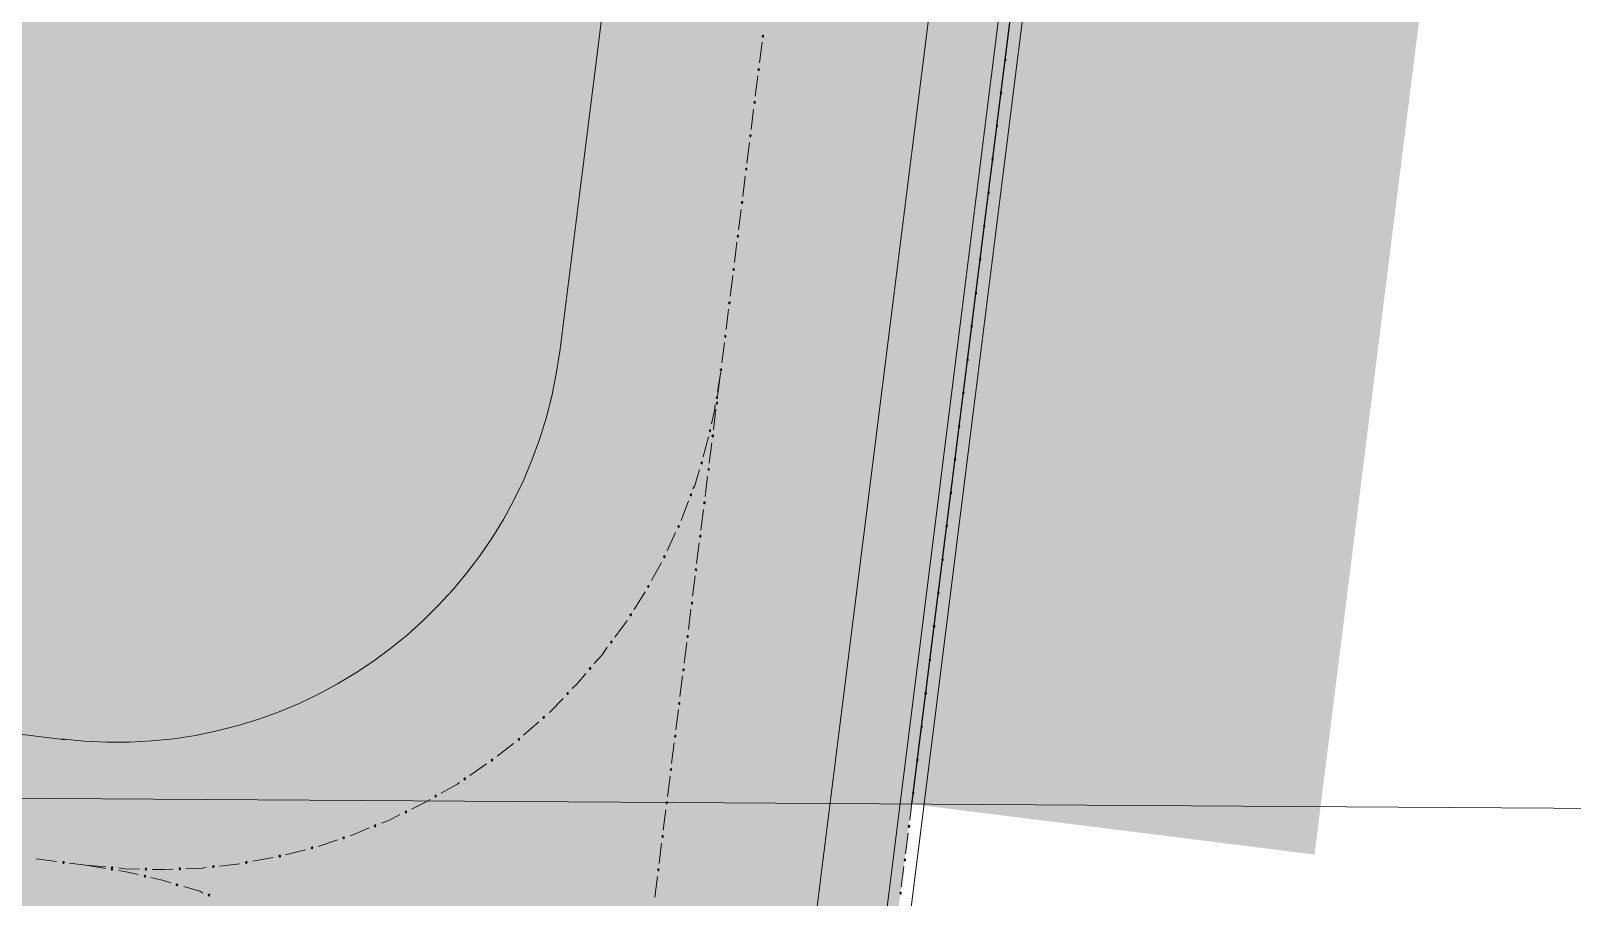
# Model space of a CAD drawing. Header units: metres. Extents: x -4 to 509425, y 7549 to 4732445.
# Drawn here: x 476071.63 to 476090.61, y 4719729.95 to 4719740.62 of the extents above; entities that cross this region are included whole.
import ezdxf

# ---------------------------------------------------------------- set-up
doc = ezdxf.new("R2010")
doc.units = ezdxf.units.M
doc.header["$LTSCALE"] = 0.01
doc.header["$MEASUREMENT"] = 0
doc.layers.get('0').update_dxf_attribs({"lineweight": 0})
for name, color, linetype in [('_SUBESTACIÓN', 1, 'Continuous'), ('NUDO GAROÑA', 211, 'Continuous'), ('SUBESTACION LA VID', 253, 'Continuous')]:
    doc.layers.add(name, color=color, linetype=linetype)

# ---------------------------------------------------------------- blocks, each defined once
blk = doc.blocks.new('A$Cfff6051d')
at = {"layer": 'SUBESTACION LA VID', "transparency": 33554687}
h = blk.add_hatch(color=256, dxfattribs=at)
h.dxf.hatch_style = 2
h.paths.add_polyline_path([(476080.652, 4719740.555), (476080.653, 4719740.564), (476080.645, 4719740.565), (476080.635, 4719740.557), (476080.642, 4719740.548), (476080.651, 4719740.547)])
h = blk.add_hatch(color=256, dxfattribs=at)
h.dxf.hatch_style = 2
h.paths.add_polyline_path([(476080.6, 4719740.144), (476080.601, 4719740.152), (476080.593, 4719740.153), (476080.583, 4719740.146), (476080.591, 4719740.136), (476080.599, 4719740.135)])
h = blk.add_hatch(color=256, dxfattribs=at)
h.dxf.hatch_style = 2
h.paths.add_polyline_path([(476083.636, 4719740.266), (476083.637, 4719740.275), (476083.629, 4719740.276), (476083.619, 4719740.268), (476083.627, 4719740.259), (476083.635, 4719740.258)])
h = blk.add_hatch(color=256, dxfattribs=at)
h.dxf.hatch_style = 2
h.paths.add_polyline_path([(476080.55, 4719739.74), (476080.551, 4719739.749), (476080.542, 4719739.75), (476080.533, 4719739.742), (476080.54, 4719739.733), (476080.549, 4719739.732)])
h = blk.add_hatch(color=256, dxfattribs=at)
h.dxf.hatch_style = 2
h.paths.add_polyline_path([(476083.585, 4719739.855), (476083.586, 4719739.863), (476083.577, 4719739.864), (476083.568, 4719739.857), (476083.575, 4719739.847), (476083.583, 4719739.846)])
h = blk.add_hatch(color=256, dxfattribs=at)
h.dxf.hatch_style = 2
h.paths.add_polyline_path([(476080.498, 4719739.329), (476080.499, 4719739.337), (476080.491, 4719739.338), (476080.481, 4719739.331), (476080.489, 4719739.321), (476080.497, 4719739.32)])
h = blk.add_hatch(color=256, dxfattribs=at)
h.dxf.hatch_style = 2
h.paths.add_polyline_path([(476083.534, 4719739.451), (476083.535, 4719739.46), (476083.527, 4719739.461), (476083.517, 4719739.454), (476083.525, 4719739.444), (476083.533, 4719739.443)])
h = blk.add_hatch(color=256, dxfattribs=at)
h.dxf.hatch_style = 2
h.paths.add_polyline_path([(476083.482, 4719739.04), (476083.483, 4719739.048), (476083.475, 4719739.049), (476083.466, 4719739.042), (476083.473, 4719739.033), (476083.481, 4719739.031)])
h = blk.add_hatch(color=256, dxfattribs=at)
h.dxf.hatch_style = 2
h.paths.add_polyline_path([(476080.447, 4719738.917), (476080.448, 4719738.925), (476080.439, 4719738.927), (476080.43, 4719738.919), (476080.437, 4719738.91), (476080.445, 4719738.909)])
h = blk.add_hatch(color=256, dxfattribs=at)
h.dxf.hatch_style = 2
h.paths.add_polyline_path([(476083.431, 4719738.628), (476083.432, 4719738.637), (476083.423, 4719738.638), (476083.414, 4719738.63), (476083.421, 4719738.621), (476083.43, 4719738.62)])
h = blk.add_hatch(color=256, dxfattribs=at)
h.dxf.hatch_style = 2
h.paths.add_polyline_path([(476080.395, 4719738.505), (476080.396, 4719738.514), (476080.388, 4719738.515), (476080.378, 4719738.508), (476080.385, 4719738.498), (476080.394, 4719738.497)])
h = blk.add_hatch(color=256, dxfattribs=at)
h.dxf.hatch_style = 2
h.paths.add_polyline_path([(476083.379, 4719738.217), (476083.38, 4719738.225), (476083.372, 4719738.226), (476083.362, 4719738.219), (476083.37, 4719738.209), (476083.378, 4719738.208)])
h = blk.add_hatch(color=256, dxfattribs=at)
h.dxf.hatch_style = 2
h.paths.add_polyline_path([(476080.343, 4719738.094), (476080.344, 4719738.102), (476080.336, 4719738.103), (476080.327, 4719738.096), (476080.334, 4719738.086), (476080.342, 4719738.085)])
h = blk.add_hatch(color=256, dxfattribs=at)
h.dxf.hatch_style = 2
h.paths.add_polyline_path([(476083.328, 4719737.805), (476083.329, 4719737.813), (476083.32, 4719737.814), (476083.311, 4719737.807), (476083.318, 4719737.798), (476083.326, 4719737.797)])
h = blk.add_hatch(color=256, dxfattribs=at)
h.dxf.hatch_style = 2
h.paths.add_polyline_path([(476080.292, 4719737.682), (476080.293, 4719737.691), (476080.284, 4719737.692), (476080.275, 4719737.684), (476080.282, 4719737.675), (476080.291, 4719737.674)])
h = blk.add_hatch(color=256, dxfattribs=at)
h.dxf.hatch_style = 2
h.paths.add_polyline_path([(476080.24, 4719737.271), (476080.241, 4719737.279), (476080.233, 4719737.28), (476080.223, 4719737.273), (476080.231, 4719737.263), (476080.239, 4719737.262)])
h = blk.add_hatch(color=256, dxfattribs=at)
h.dxf.hatch_style = 2
h.paths.add_polyline_path([(476083.276, 4719737.393), (476083.277, 4719737.402), (476083.269, 4719737.403), (476083.259, 4719737.396), (476083.266, 4719737.386), (476083.275, 4719737.385)])
h = blk.add_hatch(color=256, dxfattribs=at)
h.dxf.hatch_style = 2
h.paths.add_polyline_path([(476080.188, 4719736.859), (476080.19, 4719736.867), (476080.181, 4719736.868), (476080.172, 4719736.861), (476080.179, 4719736.852), (476080.187, 4719736.851)])
h = blk.add_hatch(color=256, dxfattribs=at)
h.dxf.hatch_style = 2
h.paths.add_polyline_path([(476083.224, 4719736.982), (476083.225, 4719736.99), (476083.217, 4719736.991), (476083.208, 4719736.984), (476083.215, 4719736.974), (476083.223, 4719736.973)])
h = blk.add_hatch(color=256, dxfattribs=at)
h.dxf.hatch_style = 2
h.paths.add_polyline_path([(476083.173, 4719736.57), (476083.174, 4719736.579), (476083.165, 4719736.58), (476083.156, 4719736.572), (476083.163, 4719736.563), (476083.172, 4719736.562)])
h = blk.add_hatch(color=256, dxfattribs=at)
h.dxf.hatch_style = 2
h.paths.add_polyline_path([(476080.137, 4719736.447), (476080.138, 4719736.456), (476080.13, 4719736.457), (476080.12, 4719736.449), (476080.127, 4719736.44), (476080.136, 4719736.439)])
h = blk.add_hatch(color=256, dxfattribs=at)
h.dxf.hatch_style = 2
h.paths.add_polyline_path([(476080.085, 4719736.104), (476080.086, 4719736.112), (476080.078, 4719736.113), (476080.069, 4719736.106), (476080.076, 4719736.097), (476080.084, 4719736.096)])
h = blk.add_hatch(color=256, dxfattribs=at)
h.dxf.hatch_style = 2
h.paths.add_polyline_path([(476083.121, 4719736.159), (476083.122, 4719736.167), (476083.114, 4719736.168), (476083.104, 4719736.161), (476083.112, 4719736.151), (476083.12, 4719736.15)])
h = blk.add_hatch(color=256, dxfattribs=at)
h.dxf.hatch_style = 2
h.paths.add_polyline_path([(476080.085, 4719736.036), (476080.086, 4719736.044), (476080.078, 4719736.045), (476080.068, 4719736.038), (476080.076, 4719736.028), (476080.084, 4719736.027)])
h = blk.add_hatch(color=256, dxfattribs=at)
h.dxf.hatch_style = 2
h.paths.add_polyline_path([(476083.07, 4719735.747), (476083.071, 4719735.755), (476083.062, 4719735.756), (476083.053, 4719735.749), (476083.06, 4719735.74), (476083.068, 4719735.739)])
h = blk.add_hatch(color=256, dxfattribs=at)
h.dxf.hatch_style = 2
h.paths.add_polyline_path([(476080, 4719735.697), (476080.001, 4719735.705), (476079.993, 4719735.706), (476079.983, 4719735.699), (476079.991, 4719735.689), (476079.999, 4719735.688)])
h = blk.add_hatch(color=256, dxfattribs=at)
h.dxf.hatch_style = 2
h.paths.add_polyline_path([(476080.035, 4719735.633), (476080.036, 4719735.641), (476080.027, 4719735.642), (476080.018, 4719735.635), (476080.025, 4719735.625), (476080.034, 4719735.624)])
h = blk.add_hatch(color=256, dxfattribs=at)
h.dxf.hatch_style = 2
h.paths.add_polyline_path([(476083.019, 4719735.344), (476083.02, 4719735.352), (476083.012, 4719735.353), (476083.002, 4719735.346), (476083.01, 4719735.336), (476083.018, 4719735.335)])
h = blk.add_hatch(color=256, dxfattribs=at)
h.dxf.hatch_style = 2
h.paths.add_polyline_path([(476079.899, 4719735.3), (476079.9, 4719735.308), (476079.892, 4719735.309), (476079.882, 4719735.302), (476079.89, 4719735.292), (476079.898, 4719735.291)])
h = blk.add_hatch(color=256, dxfattribs=at)
h.dxf.hatch_style = 2
h.paths.add_polyline_path([(476079.983, 4719735.221), (476079.984, 4719735.229), (476079.976, 4719735.23), (476079.966, 4719735.223), (476079.974, 4719735.214), (476079.982, 4719735.213)])
h = blk.add_hatch(color=256, dxfattribs=at)
h.dxf.hatch_style = 2
h.paths.add_polyline_path([(476079.765, 4719734.907), (476079.766, 4719734.915), (476079.757, 4719734.916), (476079.748, 4719734.909), (476079.755, 4719734.9), (476079.764, 4719734.899)])
h = blk.add_hatch(color=256, dxfattribs=at)
h.dxf.hatch_style = 2
h.paths.add_polyline_path([(476079.932, 4719734.809), (476079.933, 4719734.818), (476079.924, 4719734.819), (476079.915, 4719734.811), (476079.922, 4719734.802), (476079.93, 4719734.801)])
h = blk.add_hatch(color=256, dxfattribs=at)
h.dxf.hatch_style = 2
h.paths.add_polyline_path([(476082.967, 4719734.932), (476082.968, 4719734.941), (476082.96, 4719734.942), (476082.951, 4719734.934), (476082.958, 4719734.925), (476082.966, 4719734.924)])
h = blk.add_hatch(color=256, dxfattribs=at)
h.dxf.hatch_style = 2
h.paths.add_polyline_path([(476079.613, 4719734.516), (476079.614, 4719734.525), (476079.606, 4719734.526), (476079.596, 4719734.519), (476079.604, 4719734.509), (476079.612, 4719734.508)])
h = blk.add_hatch(color=256, dxfattribs=at)
h.dxf.hatch_style = 2
h.paths.add_polyline_path([(476079.88, 4719734.398), (476079.881, 4719734.406), (476079.873, 4719734.407), (476079.863, 4719734.4), (476079.87, 4719734.39), (476079.879, 4719734.389)])
h = blk.add_hatch(color=256, dxfattribs=at)
h.dxf.hatch_style = 2
h.paths.add_polyline_path([(476082.916, 4719734.52), (476082.917, 4719734.529), (476082.908, 4719734.53), (476082.899, 4719734.523), (476082.906, 4719734.513), (476082.915, 4719734.512)])
h = blk.add_hatch(color=256, dxfattribs=at)
h.dxf.hatch_style = 2
h.paths.add_polyline_path([(476079.439, 4719734.146), (476079.44, 4719734.154), (476079.431, 4719734.155), (476079.422, 4719734.148), (476079.429, 4719734.138), (476079.438, 4719734.137)])
h = blk.add_hatch(color=256, dxfattribs=at)
h.dxf.hatch_style = 2
h.paths.add_polyline_path([(476082.864, 4719734.109), (476082.865, 4719734.117), (476082.857, 4719734.118), (476082.847, 4719734.111), (476082.855, 4719734.102), (476082.863, 4719734.1)])
h = blk.add_hatch(color=256, dxfattribs=at)
h.dxf.hatch_style = 2
h.paths.add_polyline_path([(476079.828, 4719733.986), (476079.829, 4719733.994), (476079.821, 4719733.996), (476079.812, 4719733.988), (476079.819, 4719733.979), (476079.827, 4719733.978)])
h = blk.add_hatch(color=256, dxfattribs=at)
h.dxf.hatch_style = 2
h.paths.add_polyline_path([(476079.239, 4719733.778), (476079.24, 4719733.787), (476079.232, 4719733.788), (476079.222, 4719733.78), (476079.23, 4719733.771), (476079.238, 4719733.77)])
h = blk.add_hatch(color=256, dxfattribs=at)
h.dxf.hatch_style = 2
h.paths.add_polyline_path([(476082.813, 4719733.697), (476082.814, 4719733.706), (476082.805, 4719733.707), (476082.796, 4719733.699), (476082.803, 4719733.69), (476082.812, 4719733.689)])
h = blk.add_hatch(color=256, dxfattribs=at)
h.dxf.hatch_style = 2
h.paths.add_polyline_path([(476079.777, 4719733.574), (476079.778, 4719733.583), (476079.769, 4719733.584), (476079.76, 4719733.577), (476079.767, 4719733.567), (476079.776, 4719733.566)])
h = blk.add_hatch(color=256, dxfattribs=at)
h.dxf.hatch_style = 2
h.paths.add_polyline_path([(476079.025, 4719733.43), (476079.026, 4719733.438), (476079.017, 4719733.439), (476079.008, 4719733.432), (476079.015, 4719733.422), (476079.024, 4719733.421)])
h = blk.add_hatch(color=256, dxfattribs=at)
h.dxf.hatch_style = 2
h.paths.add_polyline_path([(476082.761, 4719733.286), (476082.762, 4719733.294), (476082.754, 4719733.295), (476082.744, 4719733.288), (476082.752, 4719733.278), (476082.76, 4719733.277)])
h = blk.add_hatch(color=256, dxfattribs=at)
h.dxf.hatch_style = 2
h.paths.add_polyline_path([(476078.786, 4719733.093), (476078.787, 4719733.101), (476078.779, 4719733.102), (476078.77, 4719733.095), (476078.777, 4719733.085), (476078.785, 4719733.084)])
h = blk.add_hatch(color=256, dxfattribs=at)
h.dxf.hatch_style = 2
h.paths.add_polyline_path([(476079.725, 4719733.163), (476079.726, 4719733.171), (476079.718, 4719733.172), (476079.708, 4719733.165), (476079.716, 4719733.155), (476079.724, 4719733.154)])
h = blk.add_hatch(color=256, dxfattribs=at)
h.dxf.hatch_style = 2
h.paths.add_polyline_path([(476082.709, 4719732.874), (476082.71, 4719732.882), (476082.702, 4719732.883), (476082.693, 4719732.876), (476082.7, 4719732.867), (476082.708, 4719732.866)])
h = blk.add_hatch(color=256, dxfattribs=at)
h.dxf.hatch_style = 2
h.paths.add_polyline_path([(476078.524, 4719732.767), (476078.525, 4719732.776), (476078.516, 4719732.777), (476078.507, 4719732.769), (476078.514, 4719732.76), (476078.523, 4719732.759)])
h = blk.add_hatch(color=256, dxfattribs=at)
h.dxf.hatch_style = 2
h.paths.add_polyline_path([(476079.674, 4719732.751), (476079.675, 4719732.76), (476079.666, 4719732.761), (476079.657, 4719732.753), (476079.664, 4719732.744), (476079.672, 4719732.743)])
h = blk.add_hatch(color=256, dxfattribs=at)
h.dxf.hatch_style = 2
h.paths.add_polyline_path([(476078.246, 4719732.461), (476078.247, 4719732.469), (476078.239, 4719732.47), (476078.23, 4719732.463), (476078.237, 4719732.454), (476078.245, 4719732.452)])
h = blk.add_hatch(color=256, dxfattribs=at)
h.dxf.hatch_style = 2
h.paths.add_polyline_path([(476079.622, 4719732.34), (476079.623, 4719732.348), (476079.615, 4719732.349), (476079.605, 4719732.342), (476079.612, 4719732.332), (476079.621, 4719732.331)])
h = blk.add_hatch(color=256, dxfattribs=at)
h.dxf.hatch_style = 2
h.paths.add_polyline_path([(476082.658, 4719732.462), (476082.659, 4719732.471), (476082.65, 4719732.472), (476082.641, 4719732.465), (476082.648, 4719732.455), (476082.657, 4719732.454)])
h = blk.add_hatch(color=256, dxfattribs=at)
h.dxf.hatch_style = 2
h.paths.add_polyline_path([(476077.953, 4719732.165), (476077.954, 4719732.173), (476077.946, 4719732.174), (476077.936, 4719732.167), (476077.944, 4719732.157), (476077.952, 4719732.156)])
h = blk.add_hatch(color=256, dxfattribs=at)
h.dxf.hatch_style = 2
h.paths.add_polyline_path([(476079.571, 4719731.936), (476079.572, 4719731.945), (476079.564, 4719731.946), (476079.555, 4719731.938), (476079.562, 4719731.929), (476079.57, 4719731.928)])
h = blk.add_hatch(color=256, dxfattribs=at)
h.dxf.hatch_style = 2
h.paths.add_polyline_path([(476082.606, 4719732.051), (476082.607, 4719732.059), (476082.599, 4719732.06), (476082.589, 4719732.053), (476082.597, 4719732.043), (476082.605, 4719732.042)])
h = blk.add_hatch(color=256, dxfattribs=at)
h.dxf.hatch_style = 2
h.paths.add_polyline_path([(476077.647, 4719731.896), (476077.648, 4719731.905), (476077.639, 4719731.906), (476077.63, 4719731.898), (476077.637, 4719731.889), (476077.645, 4719731.888)])
h = blk.add_hatch(color=256, dxfattribs=at)
h.dxf.hatch_style = 2
h.paths.add_polyline_path([(476077.316, 4719731.639), (476077.317, 4719731.647), (476077.308, 4719731.648), (476077.299, 4719731.641), (476077.306, 4719731.632), (476077.315, 4719731.631)])
h = blk.add_hatch(color=256, dxfattribs=at)
h.dxf.hatch_style = 2
h.paths.add_polyline_path([(476082.555, 4719731.639), (476082.556, 4719731.648), (476082.547, 4719731.649), (476082.538, 4719731.641), (476082.545, 4719731.632), (476082.553, 4719731.631)])
h = blk.add_hatch(color=256, dxfattribs=at)
h.dxf.hatch_style = 2
h.paths.add_polyline_path([(476076.98, 4719731.408), (476076.981, 4719731.416), (476076.972, 4719731.418), (476076.963, 4719731.41), (476076.97, 4719731.401), (476076.978, 4719731.4)])
h = blk.add_hatch(color=256, dxfattribs=at)
h.dxf.hatch_style = 2
h.paths.add_polyline_path([(476079.52, 4719731.525), (476079.521, 4719731.533), (476079.512, 4719731.534), (476079.503, 4719731.527), (476079.51, 4719731.517), (476079.519, 4719731.516)])
h = blk.add_hatch(color=256, dxfattribs=at)
h.dxf.hatch_style = 2
h.paths.add_polyline_path([(476076.62, 4719731.197), (476076.621, 4719731.206), (476076.613, 4719731.207), (476076.604, 4719731.199), (476076.611, 4719731.19), (476076.619, 4719731.189)])
h = blk.add_hatch(color=256, dxfattribs=at)
h.dxf.hatch_style = 2
h.paths.add_polyline_path([(476082.504, 4719731.236), (476082.505, 4719731.244), (476082.497, 4719731.245), (476082.487, 4719731.238), (476082.495, 4719731.229), (476082.503, 4719731.228)])
h = blk.add_hatch(color=256, dxfattribs=at)
h.dxf.hatch_style = 2
h.paths.add_polyline_path([(476076.255, 4719731.004), (476076.256, 4719731.012), (476076.247, 4719731.014), (476076.238, 4719731.006), (476076.245, 4719730.997), (476076.254, 4719730.996)])
h = blk.add_hatch(color=256, dxfattribs=at)
h.dxf.hatch_style = 2
h.paths.add_polyline_path([(476079.468, 4719731.113), (476079.469, 4719731.122), (476079.461, 4719731.123), (476079.451, 4719731.115), (476079.459, 4719731.106), (476079.467, 4719731.105)])
h = blk.add_hatch(color=256, dxfattribs=at)
h.dxf.hatch_style = 2
h.paths.add_polyline_path([(476075.875, 4719730.83), (476075.876, 4719730.838), (476075.867, 4719730.839), (476075.858, 4719730.832), (476075.865, 4719730.823), (476075.874, 4719730.821)])
h = blk.add_hatch(color=256, dxfattribs=at)
h.dxf.hatch_style = 2
h.paths.add_polyline_path([(476082.452, 4719730.824), (476082.453, 4719730.833), (476082.445, 4719730.834), (476082.436, 4719730.826), (476082.443, 4719730.817), (476082.451, 4719730.816)])
h = blk.add_hatch(color=256, dxfattribs=at)
h.dxf.hatch_style = 2
h.paths.add_polyline_path([(476075.489, 4719730.682), (476075.49, 4719730.69), (476075.482, 4719730.691), (476075.472, 4719730.684), (476075.48, 4719730.675), (476075.488, 4719730.674)])
h = blk.add_hatch(color=256, dxfattribs=at)
h.dxf.hatch_style = 2
h.paths.add_polyline_path([(476079.417, 4719730.702), (476079.418, 4719730.71), (476079.409, 4719730.711), (476079.4, 4719730.704), (476079.407, 4719730.694), (476079.415, 4719730.693)])
h = blk.add_hatch(color=256, dxfattribs=at)
h.dxf.hatch_style = 2
h.paths.add_polyline_path([(476074.702, 4719730.456), (476074.703, 4719730.465), (476074.694, 4719730.466), (476074.685, 4719730.459), (476074.692, 4719730.449), (476074.7, 4719730.448)])
h = blk.add_hatch(color=256, dxfattribs=at)
h.dxf.hatch_style = 2
h.paths.add_polyline_path([(476075.099, 4719730.56), (476075.1, 4719730.569), (476075.091, 4719730.57), (476075.082, 4719730.562), (476075.089, 4719730.553), (476075.097, 4719730.552)])
h = blk.add_hatch(color=256, dxfattribs=at)
h.dxf.hatch_style = 2
h.paths.add_polyline_path([(476082.401, 4719730.413), (476082.402, 4719730.421), (476082.393, 4719730.422), (476082.384, 4719730.415), (476082.391, 4719730.405), (476082.4, 4719730.404)])
h = blk.add_hatch(color=256, dxfattribs=at)
h.dxf.hatch_style = 2
h.paths.add_polyline_path([(476072.038, 4719730.381), (476072.04, 4719730.389), (476072.031, 4719730.39), (476072.022, 4719730.383), (476072.029, 4719730.373), (476072.037, 4719730.372)])
h = blk.add_hatch(color=256, dxfattribs=at)
h.dxf.hatch_style = 2
h.paths.add_polyline_path([(476072.634, 4719730.298), (476072.635, 4719730.306), (476072.627, 4719730.307), (476072.617, 4719730.3), (476072.624, 4719730.29), (476072.633, 4719730.289)])
h = blk.add_hatch(color=256, dxfattribs=at)
h.dxf.hatch_style = 2
h.paths.add_polyline_path([(476072.636, 4719730.314), (476072.637, 4719730.323), (476072.629, 4719730.324), (476072.619, 4719730.317), (476072.627, 4719730.307), (476072.635, 4719730.306)])
h = blk.add_hatch(color=256, dxfattribs=at)
h.dxf.hatch_style = 2
h.paths.add_polyline_path([(476073.041, 4719730.212), (476073.042, 4719730.221), (476073.034, 4719730.222), (476073.024, 4719730.215), (476073.032, 4719730.205), (476073.04, 4719730.204)])
h = blk.add_hatch(color=256, dxfattribs=at)
h.dxf.hatch_style = 2
h.paths.add_polyline_path([(476073.052, 4719730.296), (476073.053, 4719730.305), (476073.044, 4719730.306), (476073.035, 4719730.299), (476073.042, 4719730.289), (476073.051, 4719730.288)])
h = blk.add_hatch(color=256, dxfattribs=at)
h.dxf.hatch_style = 2
h.paths.add_polyline_path([(476073.471, 4719730.304), (476073.472, 4719730.312), (476073.463, 4719730.313), (476073.454, 4719730.306), (476073.461, 4719730.296), (476073.47, 4719730.295)])
h = blk.add_hatch(color=256, dxfattribs=at)
h.dxf.hatch_style = 2
h.paths.add_polyline_path([(476073.883, 4719730.329), (476073.885, 4719730.337), (476073.876, 4719730.338), (476073.867, 4719730.331), (476073.874, 4719730.321), (476073.882, 4719730.32)])
h = blk.add_hatch(color=256, dxfattribs=at)
h.dxf.hatch_style = 2
h.paths.add_polyline_path([(476074.291, 4719730.38), (476074.292, 4719730.388), (476074.284, 4719730.389), (476074.274, 4719730.382), (476074.281, 4719730.373), (476074.29, 4719730.372)])
h = blk.add_hatch(color=256, dxfattribs=at)
h.dxf.hatch_style = 2
h.paths.add_polyline_path([(476079.365, 4719730.29), (476079.366, 4719730.298), (476079.358, 4719730.299), (476079.348, 4719730.292), (476079.355, 4719730.283), (476079.364, 4719730.282)])
h = blk.add_hatch(color=256, dxfattribs=at)
h.dxf.hatch_style = 2
h.paths.add_polyline_path([(476073.437, 4719730.103), (476073.438, 4719730.111), (476073.43, 4719730.113), (476073.42, 4719730.105), (476073.428, 4719730.096), (476073.436, 4719730.095)])
h = blk.add_hatch(color=256, dxfattribs=at)
h.dxf.hatch_style = 2
h.paths.add_polyline_path([(476073.831, 4719729.977), (476073.832, 4719729.985), (476073.823, 4719729.986), (476073.814, 4719729.979), (476073.821, 4719729.97), (476073.83, 4719729.969)])
h = blk.add_hatch(color=256, dxfattribs=at)
h.dxf.hatch_style = 2
h.paths.add_polyline_path([(476082.349, 4719730.001), (476082.35, 4719730.01), (476082.342, 4719730.011), (476082.332, 4719730.003), (476082.34, 4719729.994), (476082.348, 4719729.993)])
at = {"layer": 'SUBESTACION LA VID', "lineweight": 15}
for p, q in [((476087.145, 4719776.353), (476079.178, 4719712.805)), ((476080.879, 4719758.496), (476078.143, 4719736.672)), ((476072.057, 4719731.889), (475974.521, 4719744.117)), ((476080.634, 4719740.481), (476080.602, 4719740.229)), ((476083.67, 4719740.603), (476083.638, 4719740.351)), ((476083.618, 4719740.192), (476083.587, 4719739.94)), ((476080.582, 4719740.069), (476080.551, 4719739.817)), ((476083.567, 4719739.78), (476083.535, 4719739.528)), ((476080.531, 4719739.657), (476080.499, 4719739.405)), ((476083.515, 4719739.369), (476083.483, 4719739.117)), ((476080.479, 4719739.246), (476080.448, 4719738.994)), ((476083.463, 4719738.957), (476083.432, 4719738.705)), ((476080.428, 4719738.834), (476080.396, 4719738.582)), ((476080.376, 4719738.422), (476080.344, 4719738.17)), ((476083.412, 4719738.545), (476083.38, 4719738.293)), ((476080.325, 4719738.019), (476080.294, 4719737.767)), ((476083.36, 4719738.134), (476083.329, 4719737.882)), ((476083.309, 4719737.722), (476083.277, 4719737.47)), ((476080.274, 4719737.608), (476080.242, 4719737.356)), ((476083.258, 4719737.319), (476083.226, 4719737.067)), ((476080.222, 4719737.196), (476080.191, 4719736.944)), ((476083.206, 4719736.907), (476083.175, 4719736.655)), ((476080.171, 4719736.784), (476080.139, 4719736.532)), ((476083.155, 4719736.496), (476083.123, 4719736.244)), ((476080.086, 4719736.181), (476080.125, 4719736.423)), ((476080.119, 4719736.373), (476080.087, 4719736.121)), ((476080.067, 4719735.961), (476080.036, 4719735.709)), ((476083.103, 4719736.084), (476083.072, 4719735.832)), ((476080.016, 4719735.55), (476079.984, 4719735.298)), ((476083.052, 4719735.672), (476083.02, 4719735.42)), ((476083, 4719735.261), (476082.968, 4719735.009)), ((476079.964, 4719735.138), (476079.933, 4719734.886)), ((476079.64, 4719734.59), (476079.73, 4719734.835)), ((476082.948, 4719734.849), (476082.917, 4719734.597)), ((476079.913, 4719734.726), (476079.881, 4719734.474)), ((476079.465, 4719734.219), (476079.57, 4719734.445)), ((476082.897, 4719734.438), (476082.865, 4719734.186)), ((476079.861, 4719734.315), (476079.829, 4719734.063)), ((476079.274, 4719733.851), (476079.396, 4719734.074)), ((476082.845, 4719734.026), (476082.814, 4719733.774)), ((476079.81, 4719733.912), (476079.779, 4719733.66)), ((476079.058, 4719733.494), (476079.197, 4719733.715)), ((476079.759, 4719733.5), (476079.727, 4719733.248)), ((476082.795, 4719733.623), (476082.763, 4719733.371)), ((476079.707, 4719733.088), (476079.676, 4719732.836)), ((476082.743, 4719733.211), (476082.711, 4719732.959)), ((476082.691, 4719732.799), (476082.66, 4719732.547)), ((476079.656, 4719732.677), (476079.624, 4719732.425)), ((476082.64, 4719732.388), (476082.608, 4719732.136)), ((476079.604, 4719732.265), (476079.572, 4719732.013)), ((476077.696, 4719731.95), (476077.887, 4719732.113)), ((476082.588, 4719731.976), (476082.557, 4719731.724)), ((476077.373, 4719731.691), (476077.572, 4719731.846)), ((476079.552, 4719731.853), (476079.521, 4719731.601)), ((476077.036, 4719731.452), (476077.242, 4719731.597)), ((476082.537, 4719731.565), (476082.505, 4719731.313)), ((476079.501, 4719731.442), (476079.469, 4719731.19)), ((476079.449, 4719731.03), (476079.418, 4719730.778)), ((476082.485, 4719731.153), (476082.453, 4719730.901)), ((476075.169, 4719730.577), (476075.409, 4719730.658)), ((476079.398, 4719730.619), (476079.366, 4719730.367)), ((476082.433, 4719730.741), (476082.402, 4719730.489)), ((476071.946, 4719730.392), (476071.694, 4719730.424)), ((476074.361, 4719730.397), (476074.614, 4719730.442)), ((476074.764, 4719730.474), (476075.01, 4719730.537)), ((476072.374, 4719730.339), (476072.106, 4719730.372)), ((476072.307, 4719730.347), (476072.552, 4719730.325)), ((476072.55, 4719730.308), (476072.307, 4719730.347)), ((476073.953, 4719730.337), (476074.204, 4719730.365)), ((476082.382, 4719730.33), (476082.35, 4719730.078)), ((476079.346, 4719730.207), (476079.314, 4719729.955))]:
    blk.add_line(p, q, dxfattribs=at)
for points in [[(475956.756, 4719712.129), (475967.964, 4719801.525), (476089.55, 4719786.282), (476086.094, 4719758.712), (476078.306, 4719696.592), (475956.719, 4719711.835)], [(475957.05, 4719712.092), (475968.22, 4719801.186), (476089.218, 4719786.017), (476085.8, 4719758.749), (476078.049, 4719696.923), (475957.05, 4719712.092)], [(476080.011, 4719735.781), (476080.048, 4719735.947), (476080.058, 4719736.022)], [(476079.909, 4719735.375), (476079.939, 4719735.482), (476079.974, 4719735.623)], [(476079.782, 4719734.982), (476079.805, 4719735.021), (476079.863, 4719735.219)], [(476078.82, 4719733.157), (476078.943, 4719733.321), (476078.973, 4719733.359)], [(476078.566, 4719732.83), (476078.664, 4719732.937), (476078.727, 4719733.032)], [(476078.297, 4719732.523), (476078.355, 4719732.575), (476078.465, 4719732.707)], [(476078.012, 4719732.226), (476078.022, 4719732.233), (476078.187, 4719732.4)], [(476076.684, 4719731.232), (476076.887, 4719731.351), (476076.906, 4719731.366)], [(476076.319, 4719731.039), (476076.473, 4719731.113), (476076.547, 4719731.155)], [(476075.561, 4719730.707), (476075.606, 4719730.727), (476075.795, 4719730.806)], [(476075.947, 4719730.863), (476076.046, 4719730.902), (476076.174, 4719730.972)], [(476072.95, 4719730.232), (476072.784, 4719730.27), (476072.708, 4719730.28)], [(476072.713, 4719730.313), (476072.788, 4719730.304), (476072.967, 4719730.299)], [(476073.128, 4719730.295), (476073.265, 4719730.295), (476073.376, 4719730.298)], [(476073.539, 4719730.304), (476073.745, 4719730.312), (476073.789, 4719730.323)], [(476073.355, 4719730.13), (476073.248, 4719730.161), (476073.107, 4719730.196)], [(476073.749, 4719730.004), (476073.709, 4719730.026), (476073.512, 4719730.085)]]:
    blk.add_lwpolyline(points, dxfattribs=at)
at = {"layer": 'SUBESTACION LA VID'}
for points in [[(476080.652, 4719740.555), (476080.653, 4719740.564), (476080.645, 4719740.565), (476080.635, 4719740.557), (476080.642, 4719740.548), (476080.651, 4719740.547)], [(476080.6, 4719740.144), (476080.601, 4719740.152), (476080.593, 4719740.153), (476080.583, 4719740.146), (476080.591, 4719740.136), (476080.599, 4719740.135)], [(476083.636, 4719740.266), (476083.637, 4719740.275), (476083.629, 4719740.276), (476083.619, 4719740.268), (476083.627, 4719740.259), (476083.635, 4719740.258)], [(476080.55, 4719739.74), (476080.551, 4719739.749), (476080.542, 4719739.75), (476080.533, 4719739.742), (476080.54, 4719739.733), (476080.549, 4719739.732)], [(476083.585, 4719739.855), (476083.586, 4719739.863), (476083.577, 4719739.864), (476083.568, 4719739.857), (476083.575, 4719739.847), (476083.583, 4719739.846)], [(476080.498, 4719739.329), (476080.499, 4719739.337), (476080.491, 4719739.338), (476080.481, 4719739.331), (476080.489, 4719739.321), (476080.497, 4719739.32)], [(476083.534, 4719739.451), (476083.535, 4719739.46), (476083.527, 4719739.461), (476083.517, 4719739.454), (476083.525, 4719739.444), (476083.533, 4719739.443)], [(476083.482, 4719739.04), (476083.483, 4719739.048), (476083.475, 4719739.049), (476083.466, 4719739.042), (476083.473, 4719739.033), (476083.481, 4719739.031)], [(476080.447, 4719738.917), (476080.448, 4719738.925), (476080.439, 4719738.927), (476080.43, 4719738.919), (476080.437, 4719738.91), (476080.445, 4719738.909)], [(476083.431, 4719738.628), (476083.432, 4719738.637), (476083.423, 4719738.638), (476083.414, 4719738.63), (476083.421, 4719738.621), (476083.43, 4719738.62)], [(476080.395, 4719738.505), (476080.396, 4719738.514), (476080.388, 4719738.515), (476080.378, 4719738.508), (476080.385, 4719738.498), (476080.394, 4719738.497)], [(476083.379, 4719738.217), (476083.38, 4719738.225), (476083.372, 4719738.226), (476083.362, 4719738.219), (476083.37, 4719738.209), (476083.378, 4719738.208)], [(476080.343, 4719738.094), (476080.344, 4719738.102), (476080.336, 4719738.103), (476080.327, 4719738.096), (476080.334, 4719738.086), (476080.342, 4719738.085)], [(476083.328, 4719737.805), (476083.329, 4719737.813), (476083.32, 4719737.814), (476083.311, 4719737.807), (476083.318, 4719737.798), (476083.326, 4719737.797)], [(476080.292, 4719737.682), (476080.293, 4719737.691), (476080.284, 4719737.692), (476080.275, 4719737.684), (476080.282, 4719737.675), (476080.291, 4719737.674)], [(476080.24, 4719737.271), (476080.241, 4719737.279), (476080.233, 4719737.28), (476080.223, 4719737.273), (476080.231, 4719737.263), (476080.239, 4719737.262)], [(476083.276, 4719737.393), (476083.277, 4719737.402), (476083.269, 4719737.403), (476083.259, 4719737.396), (476083.266, 4719737.386), (476083.275, 4719737.385)], [(476080.188, 4719736.859), (476080.19, 4719736.867), (476080.181, 4719736.868), (476080.172, 4719736.861), (476080.179, 4719736.852), (476080.187, 4719736.851)], [(476083.224, 4719736.982), (476083.225, 4719736.99), (476083.217, 4719736.991), (476083.208, 4719736.984), (476083.215, 4719736.974), (476083.223, 4719736.973)], [(476083.173, 4719736.57), (476083.174, 4719736.579), (476083.165, 4719736.58), (476083.156, 4719736.572), (476083.163, 4719736.563), (476083.172, 4719736.562)], [(476080.137, 4719736.447), (476080.138, 4719736.456), (476080.13, 4719736.457), (476080.12, 4719736.449), (476080.127, 4719736.44), (476080.136, 4719736.439)], [(476080.085, 4719736.104), (476080.086, 4719736.112), (476080.078, 4719736.113), (476080.069, 4719736.106), (476080.076, 4719736.097), (476080.084, 4719736.096)], [(476083.121, 4719736.159), (476083.122, 4719736.167), (476083.114, 4719736.168), (476083.104, 4719736.161), (476083.112, 4719736.151), (476083.12, 4719736.15)], [(476080.085, 4719736.036), (476080.086, 4719736.044), (476080.078, 4719736.045), (476080.068, 4719736.038), (476080.076, 4719736.028), (476080.084, 4719736.027)], [(476083.07, 4719735.747), (476083.071, 4719735.755), (476083.062, 4719735.756), (476083.053, 4719735.749), (476083.06, 4719735.74), (476083.068, 4719735.739)], [(476080, 4719735.697), (476080.001, 4719735.705), (476079.993, 4719735.706), (476079.983, 4719735.699), (476079.991, 4719735.689), (476079.999, 4719735.688)], [(476080.035, 4719735.633), (476080.036, 4719735.641), (476080.027, 4719735.642), (476080.018, 4719735.635), (476080.025, 4719735.625), (476080.034, 4719735.624)], [(476083.019, 4719735.344), (476083.02, 4719735.352), (476083.012, 4719735.353), (476083.002, 4719735.346), (476083.01, 4719735.336), (476083.018, 4719735.335)], [(476079.899, 4719735.3), (476079.9, 4719735.308), (476079.892, 4719735.309), (476079.882, 4719735.302), (476079.89, 4719735.292), (476079.898, 4719735.291)], [(476079.983, 4719735.221), (476079.984, 4719735.229), (476079.976, 4719735.23), (476079.966, 4719735.223), (476079.974, 4719735.214), (476079.982, 4719735.213)], [(476079.765, 4719734.907), (476079.766, 4719734.915), (476079.757, 4719734.916), (476079.748, 4719734.909), (476079.755, 4719734.9), (476079.764, 4719734.899)], [(476079.932, 4719734.809), (476079.933, 4719734.818), (476079.924, 4719734.819), (476079.915, 4719734.811), (476079.922, 4719734.802), (476079.93, 4719734.801)], [(476082.967, 4719734.932), (476082.968, 4719734.941), (476082.96, 4719734.942), (476082.951, 4719734.934), (476082.958, 4719734.925), (476082.966, 4719734.924)], [(476079.613, 4719734.516), (476079.614, 4719734.525), (476079.606, 4719734.526), (476079.596, 4719734.519), (476079.604, 4719734.509), (476079.612, 4719734.508)], [(476079.88, 4719734.398), (476079.881, 4719734.406), (476079.873, 4719734.407), (476079.863, 4719734.4), (476079.87, 4719734.39), (476079.879, 4719734.389)], [(476082.916, 4719734.52), (476082.917, 4719734.529), (476082.908, 4719734.53), (476082.899, 4719734.523), (476082.906, 4719734.513), (476082.915, 4719734.512)], [(476079.439, 4719734.146), (476079.44, 4719734.154), (476079.431, 4719734.155), (476079.422, 4719734.148), (476079.429, 4719734.138), (476079.438, 4719734.137)], [(476082.864, 4719734.109), (476082.865, 4719734.117), (476082.857, 4719734.118), (476082.847, 4719734.111), (476082.855, 4719734.102), (476082.863, 4719734.1)], [(476079.828, 4719733.986), (476079.829, 4719733.994), (476079.821, 4719733.996), (476079.812, 4719733.988), (476079.819, 4719733.979), (476079.827, 4719733.978)], [(476079.239, 4719733.778), (476079.24, 4719733.787), (476079.232, 4719733.788), (476079.222, 4719733.78), (476079.23, 4719733.771), (476079.238, 4719733.77)], [(476082.813, 4719733.697), (476082.814, 4719733.706), (476082.805, 4719733.707), (476082.796, 4719733.699), (476082.803, 4719733.69), (476082.812, 4719733.689)], [(476079.777, 4719733.574), (476079.778, 4719733.583), (476079.769, 4719733.584), (476079.76, 4719733.577), (476079.767, 4719733.567), (476079.776, 4719733.566)], [(476079.025, 4719733.43), (476079.026, 4719733.438), (476079.017, 4719733.439), (476079.008, 4719733.432), (476079.015, 4719733.422), (476079.024, 4719733.421)], [(476082.761, 4719733.286), (476082.762, 4719733.294), (476082.754, 4719733.295), (476082.744, 4719733.288), (476082.752, 4719733.278), (476082.76, 4719733.277)], [(476078.786, 4719733.093), (476078.787, 4719733.101), (476078.779, 4719733.102), (476078.77, 4719733.095), (476078.777, 4719733.085), (476078.785, 4719733.084)], [(476079.725, 4719733.163), (476079.726, 4719733.171), (476079.718, 4719733.172), (476079.708, 4719733.165), (476079.716, 4719733.155), (476079.724, 4719733.154)], [(476082.709, 4719732.874), (476082.71, 4719732.882), (476082.702, 4719732.883), (476082.693, 4719732.876), (476082.7, 4719732.867), (476082.708, 4719732.866)], [(476078.524, 4719732.767), (476078.525, 4719732.776), (476078.516, 4719732.777), (476078.507, 4719732.769), (476078.514, 4719732.76), (476078.523, 4719732.759)], [(476079.674, 4719732.751), (476079.675, 4719732.76), (476079.666, 4719732.761), (476079.657, 4719732.753), (476079.664, 4719732.744), (476079.672, 4719732.743)], [(476078.246, 4719732.461), (476078.247, 4719732.469), (476078.239, 4719732.47), (476078.23, 4719732.463), (476078.237, 4719732.454), (476078.245, 4719732.452)], [(476079.622, 4719732.34), (476079.623, 4719732.348), (476079.615, 4719732.349), (476079.605, 4719732.342), (476079.612, 4719732.332), (476079.621, 4719732.331)], [(476082.658, 4719732.462), (476082.659, 4719732.471), (476082.65, 4719732.472), (476082.641, 4719732.465), (476082.648, 4719732.455), (476082.657, 4719732.454)], [(476077.953, 4719732.165), (476077.954, 4719732.173), (476077.946, 4719732.174), (476077.936, 4719732.167), (476077.944, 4719732.157), (476077.952, 4719732.156)], [(476079.571, 4719731.936), (476079.572, 4719731.945), (476079.564, 4719731.946), (476079.555, 4719731.938), (476079.562, 4719731.929), (476079.57, 4719731.928)], [(476082.606, 4719732.051), (476082.607, 4719732.059), (476082.599, 4719732.06), (476082.589, 4719732.053), (476082.597, 4719732.043), (476082.605, 4719732.042)], [(476077.647, 4719731.896), (476077.648, 4719731.905), (476077.639, 4719731.906), (476077.63, 4719731.898), (476077.637, 4719731.889), (476077.645, 4719731.888)], [(476077.316, 4719731.639), (476077.317, 4719731.647), (476077.308, 4719731.648), (476077.299, 4719731.641), (476077.306, 4719731.632), (476077.315, 4719731.631)], [(476082.555, 4719731.639), (476082.556, 4719731.648), (476082.547, 4719731.649), (476082.538, 4719731.641), (476082.545, 4719731.632), (476082.553, 4719731.631)], [(476076.98, 4719731.408), (476076.981, 4719731.416), (476076.972, 4719731.418), (476076.963, 4719731.41), (476076.97, 4719731.401), (476076.978, 4719731.4)], [(476079.52, 4719731.525), (476079.521, 4719731.533), (476079.512, 4719731.534), (476079.503, 4719731.527), (476079.51, 4719731.517), (476079.519, 4719731.516)], [(476076.62, 4719731.197), (476076.621, 4719731.206), (476076.613, 4719731.207), (476076.604, 4719731.199), (476076.611, 4719731.19), (476076.619, 4719731.189)], [(476082.504, 4719731.236), (476082.505, 4719731.244), (476082.497, 4719731.245), (476082.487, 4719731.238), (476082.495, 4719731.229), (476082.503, 4719731.228)], [(476076.255, 4719731.004), (476076.256, 4719731.012), (476076.247, 4719731.014), (476076.238, 4719731.006), (476076.245, 4719730.997), (476076.254, 4719730.996)], [(476079.468, 4719731.113), (476079.469, 4719731.122), (476079.461, 4719731.123), (476079.451, 4719731.115), (476079.459, 4719731.106), (476079.467, 4719731.105)], [(476075.875, 4719730.83), (476075.876, 4719730.838), (476075.867, 4719730.839), (476075.858, 4719730.832), (476075.865, 4719730.823), (476075.874, 4719730.821)], [(476082.452, 4719730.824), (476082.453, 4719730.833), (476082.445, 4719730.834), (476082.436, 4719730.826), (476082.443, 4719730.817), (476082.451, 4719730.816)], [(476075.489, 4719730.682), (476075.49, 4719730.69), (476075.482, 4719730.691), (476075.472, 4719730.684), (476075.48, 4719730.675), (476075.488, 4719730.674)], [(476079.417, 4719730.702), (476079.418, 4719730.71), (476079.409, 4719730.711), (476079.4, 4719730.704), (476079.407, 4719730.694), (476079.415, 4719730.693)], [(476074.702, 4719730.456), (476074.703, 4719730.465), (476074.694, 4719730.466), (476074.685, 4719730.459), (476074.692, 4719730.449), (476074.7, 4719730.448)], [(476075.099, 4719730.56), (476075.1, 4719730.569), (476075.091, 4719730.57), (476075.082, 4719730.562), (476075.089, 4719730.553), (476075.097, 4719730.552)], [(476082.401, 4719730.413), (476082.402, 4719730.421), (476082.393, 4719730.422), (476082.384, 4719730.415), (476082.391, 4719730.405), (476082.4, 4719730.404)], [(476072.038, 4719730.381), (476072.04, 4719730.389), (476072.031, 4719730.39), (476072.022, 4719730.383), (476072.029, 4719730.373), (476072.037, 4719730.372)], [(476072.634, 4719730.298), (476072.635, 4719730.306), (476072.627, 4719730.307), (476072.617, 4719730.3), (476072.624, 4719730.29), (476072.633, 4719730.289)], [(476072.636, 4719730.314), (476072.637, 4719730.323), (476072.629, 4719730.324), (476072.619, 4719730.317), (476072.627, 4719730.307), (476072.635, 4719730.306)], [(476073.041, 4719730.212), (476073.042, 4719730.221), (476073.034, 4719730.222), (476073.024, 4719730.215), (476073.032, 4719730.205), (476073.04, 4719730.204)], [(476073.052, 4719730.296), (476073.053, 4719730.305), (476073.044, 4719730.306), (476073.035, 4719730.299), (476073.042, 4719730.289), (476073.051, 4719730.288)], [(476073.471, 4719730.304), (476073.472, 4719730.312), (476073.463, 4719730.313), (476073.454, 4719730.306), (476073.461, 4719730.296), (476073.47, 4719730.295)], [(476073.883, 4719730.329), (476073.885, 4719730.337), (476073.876, 4719730.338), (476073.867, 4719730.331), (476073.874, 4719730.321), (476073.882, 4719730.32)], [(476074.291, 4719730.38), (476074.292, 4719730.388), (476074.284, 4719730.389), (476074.274, 4719730.382), (476074.281, 4719730.373), (476074.29, 4719730.372)], [(476079.365, 4719730.29), (476079.366, 4719730.298), (476079.358, 4719730.299), (476079.348, 4719730.292), (476079.355, 4719730.283), (476079.364, 4719730.282)], [(476073.437, 4719730.103), (476073.438, 4719730.111), (476073.43, 4719730.113), (476073.42, 4719730.105), (476073.428, 4719730.096), (476073.436, 4719730.095)], [(476073.831, 4719729.977), (476073.832, 4719729.985), (476073.823, 4719729.986), (476073.814, 4719729.979), (476073.821, 4719729.97), (476073.83, 4719729.969)], [(476082.349, 4719730.001), (476082.35, 4719730.01), (476082.342, 4719730.011), (476082.332, 4719730.003), (476082.34, 4719729.994), (476082.348, 4719729.993)]]:
    blk.add_lwpolyline(points, close=True, dxfattribs=at)
at = {"layer": 'SUBESTACION LA VID', "lineweight": 0}
for points in [[(476080.652, 4719740.555), (476080.653, 4719740.564), (476080.645, 4719740.565), (476080.635, 4719740.557), (476080.642, 4719740.548), (476080.651, 4719740.547)], [(476080.6, 4719740.144), (476080.601, 4719740.152), (476080.593, 4719740.153), (476080.583, 4719740.146), (476080.591, 4719740.136), (476080.599, 4719740.135)], [(476083.636, 4719740.266), (476083.637, 4719740.275), (476083.629, 4719740.276), (476083.619, 4719740.268), (476083.627, 4719740.259), (476083.635, 4719740.258)], [(476080.55, 4719739.74), (476080.551, 4719739.749), (476080.542, 4719739.75), (476080.533, 4719739.742), (476080.54, 4719739.733), (476080.549, 4719739.732)], [(476083.585, 4719739.855), (476083.586, 4719739.863), (476083.577, 4719739.864), (476083.568, 4719739.857), (476083.575, 4719739.847), (476083.583, 4719739.846)], [(476080.498, 4719739.329), (476080.499, 4719739.337), (476080.491, 4719739.338), (476080.481, 4719739.331), (476080.489, 4719739.321), (476080.497, 4719739.32)], [(476083.534, 4719739.451), (476083.535, 4719739.46), (476083.527, 4719739.461), (476083.517, 4719739.454), (476083.525, 4719739.444), (476083.533, 4719739.443)], [(476083.482, 4719739.04), (476083.483, 4719739.048), (476083.475, 4719739.049), (476083.466, 4719739.042), (476083.473, 4719739.033), (476083.481, 4719739.031)], [(476080.447, 4719738.917), (476080.448, 4719738.925), (476080.439, 4719738.927), (476080.43, 4719738.919), (476080.437, 4719738.91), (476080.445, 4719738.909)], [(476083.431, 4719738.628), (476083.432, 4719738.637), (476083.423, 4719738.638), (476083.414, 4719738.63), (476083.421, 4719738.621), (476083.43, 4719738.62)], [(476080.395, 4719738.505), (476080.396, 4719738.514), (476080.388, 4719738.515), (476080.378, 4719738.508), (476080.385, 4719738.498), (476080.394, 4719738.497)], [(476083.379, 4719738.217), (476083.38, 4719738.225), (476083.372, 4719738.226), (476083.362, 4719738.219), (476083.37, 4719738.209), (476083.378, 4719738.208)], [(476080.343, 4719738.094), (476080.344, 4719738.102), (476080.336, 4719738.103), (476080.327, 4719738.096), (476080.334, 4719738.086), (476080.342, 4719738.085)], [(476083.328, 4719737.805), (476083.329, 4719737.813), (476083.32, 4719737.814), (476083.311, 4719737.807), (476083.318, 4719737.798), (476083.326, 4719737.797)], [(476080.292, 4719737.682), (476080.293, 4719737.691), (476080.284, 4719737.692), (476080.275, 4719737.684), (476080.282, 4719737.675), (476080.291, 4719737.674)], [(476080.24, 4719737.271), (476080.241, 4719737.279), (476080.233, 4719737.28), (476080.223, 4719737.273), (476080.231, 4719737.263), (476080.239, 4719737.262)], [(476083.276, 4719737.393), (476083.277, 4719737.402), (476083.269, 4719737.403), (476083.259, 4719737.396), (476083.266, 4719737.386), (476083.275, 4719737.385)], [(476080.188, 4719736.859), (476080.19, 4719736.867), (476080.181, 4719736.868), (476080.172, 4719736.861), (476080.179, 4719736.852), (476080.187, 4719736.851)], [(476083.224, 4719736.982), (476083.225, 4719736.99), (476083.217, 4719736.991), (476083.208, 4719736.984), (476083.215, 4719736.974), (476083.223, 4719736.973)], [(476083.173, 4719736.57), (476083.174, 4719736.579), (476083.165, 4719736.58), (476083.156, 4719736.572), (476083.163, 4719736.563), (476083.172, 4719736.562)], [(476080.137, 4719736.447), (476080.138, 4719736.456), (476080.13, 4719736.457), (476080.12, 4719736.449), (476080.127, 4719736.44), (476080.136, 4719736.439)], [(476080.085, 4719736.104), (476080.086, 4719736.112), (476080.078, 4719736.113), (476080.069, 4719736.106), (476080.076, 4719736.097), (476080.084, 4719736.096)], [(476083.121, 4719736.159), (476083.122, 4719736.167), (476083.114, 4719736.168), (476083.104, 4719736.161), (476083.112, 4719736.151), (476083.12, 4719736.15)], [(476080.085, 4719736.036), (476080.086, 4719736.044), (476080.078, 4719736.045), (476080.068, 4719736.038), (476080.076, 4719736.028), (476080.084, 4719736.027)], [(476083.07, 4719735.747), (476083.071, 4719735.755), (476083.062, 4719735.756), (476083.053, 4719735.749), (476083.06, 4719735.74), (476083.068, 4719735.739)], [(476080, 4719735.697), (476080.001, 4719735.705), (476079.993, 4719735.706), (476079.983, 4719735.699), (476079.991, 4719735.689), (476079.999, 4719735.688)], [(476080.035, 4719735.633), (476080.036, 4719735.641), (476080.027, 4719735.642), (476080.018, 4719735.635), (476080.025, 4719735.625), (476080.034, 4719735.624)], [(476083.019, 4719735.344), (476083.02, 4719735.352), (476083.012, 4719735.353), (476083.002, 4719735.346), (476083.01, 4719735.336), (476083.018, 4719735.335)], [(476079.899, 4719735.3), (476079.9, 4719735.308), (476079.892, 4719735.309), (476079.882, 4719735.302), (476079.89, 4719735.292), (476079.898, 4719735.291)], [(476079.983, 4719735.221), (476079.984, 4719735.229), (476079.976, 4719735.23), (476079.966, 4719735.223), (476079.974, 4719735.214), (476079.982, 4719735.213)], [(476079.765, 4719734.907), (476079.766, 4719734.915), (476079.757, 4719734.916), (476079.748, 4719734.909), (476079.755, 4719734.9), (476079.764, 4719734.899)], [(476079.932, 4719734.809), (476079.933, 4719734.818), (476079.924, 4719734.819), (476079.915, 4719734.811), (476079.922, 4719734.802), (476079.93, 4719734.801)], [(476082.967, 4719734.932), (476082.968, 4719734.941), (476082.96, 4719734.942), (476082.951, 4719734.934), (476082.958, 4719734.925), (476082.966, 4719734.924)], [(476079.613, 4719734.516), (476079.614, 4719734.525), (476079.606, 4719734.526), (476079.596, 4719734.519), (476079.604, 4719734.509), (476079.612, 4719734.508)], [(476079.88, 4719734.398), (476079.881, 4719734.406), (476079.873, 4719734.407), (476079.863, 4719734.4), (476079.87, 4719734.39), (476079.879, 4719734.389)], [(476082.916, 4719734.52), (476082.917, 4719734.529), (476082.908, 4719734.53), (476082.899, 4719734.523), (476082.906, 4719734.513), (476082.915, 4719734.512)], [(476079.439, 4719734.146), (476079.44, 4719734.154), (476079.431, 4719734.155), (476079.422, 4719734.148), (476079.429, 4719734.138), (476079.438, 4719734.137)], [(476082.864, 4719734.109), (476082.865, 4719734.117), (476082.857, 4719734.118), (476082.847, 4719734.111), (476082.855, 4719734.102), (476082.863, 4719734.1)], [(476079.828, 4719733.986), (476079.829, 4719733.994), (476079.821, 4719733.996), (476079.812, 4719733.988), (476079.819, 4719733.979), (476079.827, 4719733.978)], [(476079.239, 4719733.778), (476079.24, 4719733.787), (476079.232, 4719733.788), (476079.222, 4719733.78), (476079.23, 4719733.771), (476079.238, 4719733.77)], [(476082.813, 4719733.697), (476082.814, 4719733.706), (476082.805, 4719733.707), (476082.796, 4719733.699), (476082.803, 4719733.69), (476082.812, 4719733.689)], [(476079.777, 4719733.574), (476079.778, 4719733.583), (476079.769, 4719733.584), (476079.76, 4719733.577), (476079.767, 4719733.567), (476079.776, 4719733.566)], [(476079.025, 4719733.43), (476079.026, 4719733.438), (476079.017, 4719733.439), (476079.008, 4719733.432), (476079.015, 4719733.422), (476079.024, 4719733.421)], [(476082.761, 4719733.286), (476082.762, 4719733.294), (476082.754, 4719733.295), (476082.744, 4719733.288), (476082.752, 4719733.278), (476082.76, 4719733.277)], [(476078.786, 4719733.093), (476078.787, 4719733.101), (476078.779, 4719733.102), (476078.77, 4719733.095), (476078.777, 4719733.085), (476078.785, 4719733.084)], [(476079.725, 4719733.163), (476079.726, 4719733.171), (476079.718, 4719733.172), (476079.708, 4719733.165), (476079.716, 4719733.155), (476079.724, 4719733.154)], [(476082.709, 4719732.874), (476082.71, 4719732.882), (476082.702, 4719732.883), (476082.693, 4719732.876), (476082.7, 4719732.867), (476082.708, 4719732.866)], [(476078.524, 4719732.767), (476078.525, 4719732.776), (476078.516, 4719732.777), (476078.507, 4719732.769), (476078.514, 4719732.76), (476078.523, 4719732.759)], [(476079.674, 4719732.751), (476079.675, 4719732.76), (476079.666, 4719732.761), (476079.657, 4719732.753), (476079.664, 4719732.744), (476079.672, 4719732.743)], [(476078.246, 4719732.461), (476078.247, 4719732.469), (476078.239, 4719732.47), (476078.23, 4719732.463), (476078.237, 4719732.454), (476078.245, 4719732.452)], [(476079.622, 4719732.34), (476079.623, 4719732.348), (476079.615, 4719732.349), (476079.605, 4719732.342), (476079.612, 4719732.332), (476079.621, 4719732.331)], [(476082.658, 4719732.462), (476082.659, 4719732.471), (476082.65, 4719732.472), (476082.641, 4719732.465), (476082.648, 4719732.455), (476082.657, 4719732.454)], [(476077.953, 4719732.165), (476077.954, 4719732.173), (476077.946, 4719732.174), (476077.936, 4719732.167), (476077.944, 4719732.157), (476077.952, 4719732.156)], [(476079.571, 4719731.936), (476079.572, 4719731.945), (476079.564, 4719731.946), (476079.555, 4719731.938), (476079.562, 4719731.929), (476079.57, 4719731.928)], [(476082.606, 4719732.051), (476082.607, 4719732.059), (476082.599, 4719732.06), (476082.589, 4719732.053), (476082.597, 4719732.043), (476082.605, 4719732.042)], [(476077.647, 4719731.896), (476077.648, 4719731.905), (476077.639, 4719731.906), (476077.63, 4719731.898), (476077.637, 4719731.889), (476077.645, 4719731.888)], [(476077.316, 4719731.639), (476077.317, 4719731.647), (476077.308, 4719731.648), (476077.299, 4719731.641), (476077.306, 4719731.632), (476077.315, 4719731.631)], [(476082.555, 4719731.639), (476082.556, 4719731.648), (476082.547, 4719731.649), (476082.538, 4719731.641), (476082.545, 4719731.632), (476082.553, 4719731.631)], [(476076.98, 4719731.408), (476076.981, 4719731.416), (476076.972, 4719731.418), (476076.963, 4719731.41), (476076.97, 4719731.401), (476076.978, 4719731.4)], [(476079.52, 4719731.525), (476079.521, 4719731.533), (476079.512, 4719731.534), (476079.503, 4719731.527), (476079.51, 4719731.517), (476079.519, 4719731.516)], [(476076.62, 4719731.197), (476076.621, 4719731.206), (476076.613, 4719731.207), (476076.604, 4719731.199), (476076.611, 4719731.19), (476076.619, 4719731.189)], [(476082.504, 4719731.236), (476082.505, 4719731.244), (476082.497, 4719731.245), (476082.487, 4719731.238), (476082.495, 4719731.229), (476082.503, 4719731.228)], [(476076.255, 4719731.004), (476076.256, 4719731.012), (476076.247, 4719731.014), (476076.238, 4719731.006), (476076.245, 4719730.997), (476076.254, 4719730.996)], [(476079.468, 4719731.113), (476079.469, 4719731.122), (476079.461, 4719731.123), (476079.451, 4719731.115), (476079.459, 4719731.106), (476079.467, 4719731.105)], [(476075.875, 4719730.83), (476075.876, 4719730.838), (476075.867, 4719730.839), (476075.858, 4719730.832), (476075.865, 4719730.823), (476075.874, 4719730.821)], [(476082.452, 4719730.824), (476082.453, 4719730.833), (476082.445, 4719730.834), (476082.436, 4719730.826), (476082.443, 4719730.817), (476082.451, 4719730.816)], [(476075.489, 4719730.682), (476075.49, 4719730.69), (476075.482, 4719730.691), (476075.472, 4719730.684), (476075.48, 4719730.675), (476075.488, 4719730.674)], [(476079.417, 4719730.702), (476079.418, 4719730.71), (476079.409, 4719730.711), (476079.4, 4719730.704), (476079.407, 4719730.694), (476079.415, 4719730.693)], [(476074.702, 4719730.456), (476074.703, 4719730.465), (476074.694, 4719730.466), (476074.685, 4719730.459), (476074.692, 4719730.449), (476074.7, 4719730.448)], [(476075.099, 4719730.56), (476075.1, 4719730.569), (476075.091, 4719730.57), (476075.082, 4719730.562), (476075.089, 4719730.553), (476075.097, 4719730.552)], [(476082.401, 4719730.413), (476082.402, 4719730.421), (476082.393, 4719730.422), (476082.384, 4719730.415), (476082.391, 4719730.405), (476082.4, 4719730.404)], [(476072.038, 4719730.381), (476072.04, 4719730.389), (476072.031, 4719730.39), (476072.022, 4719730.383), (476072.029, 4719730.373), (476072.037, 4719730.372)], [(476072.634, 4719730.298), (476072.635, 4719730.306), (476072.627, 4719730.307), (476072.617, 4719730.3), (476072.624, 4719730.29), (476072.633, 4719730.289)], [(476072.636, 4719730.314), (476072.637, 4719730.323), (476072.629, 4719730.324), (476072.619, 4719730.317), (476072.627, 4719730.307), (476072.635, 4719730.306)], [(476073.041, 4719730.212), (476073.042, 4719730.221), (476073.034, 4719730.222), (476073.024, 4719730.215), (476073.032, 4719730.205), (476073.04, 4719730.204)], [(476073.052, 4719730.296), (476073.053, 4719730.305), (476073.044, 4719730.306), (476073.035, 4719730.299), (476073.042, 4719730.289), (476073.051, 4719730.288)], [(476073.471, 4719730.304), (476073.472, 4719730.312), (476073.463, 4719730.313), (476073.454, 4719730.306), (476073.461, 4719730.296), (476073.47, 4719730.295)], [(476073.883, 4719730.329), (476073.885, 4719730.337), (476073.876, 4719730.338), (476073.867, 4719730.331), (476073.874, 4719730.321), (476073.882, 4719730.32)], [(476074.291, 4719730.38), (476074.292, 4719730.388), (476074.284, 4719730.389), (476074.274, 4719730.382), (476074.281, 4719730.373), (476074.29, 4719730.372)], [(476079.365, 4719730.29), (476079.366, 4719730.298), (476079.358, 4719730.299), (476079.348, 4719730.292), (476079.355, 4719730.283), (476079.364, 4719730.282)], [(476073.437, 4719730.103), (476073.438, 4719730.111), (476073.43, 4719730.113), (476073.42, 4719730.105), (476073.428, 4719730.096), (476073.436, 4719730.095)], [(476073.831, 4719729.977), (476073.832, 4719729.985), (476073.823, 4719729.986), (476073.814, 4719729.979), (476073.821, 4719729.97), (476073.83, 4719729.969)], [(476082.349, 4719730.001), (476082.35, 4719730.01), (476082.342, 4719730.011), (476082.332, 4719730.003), (476082.34, 4719729.994), (476082.348, 4719729.993)]]:
    blk.add_lwpolyline(points, close=True, dxfattribs=at)
at = {"layer": 'SUBESTACION LA VID', "lineweight": 15}
blk.add_open_spline([(476072.003, 4719731.904), (476075.017, 4719731.526), (476077.766, 4719733.663), (476078.143, 4719736.676)], degree=3, dxfattribs=at)

msp = doc.modelspace()

# ---------------------------------------------------------------- hatches: boundary and pattern name
at = {"layer": '_SUBESTACIÓN', "transparency": 33554559}
h = msp.add_hatch(color=1, dxfattribs=at)
h.dxf.hatch_style = 1
h.paths.add_polyline_path([(475968.64, 4719805.825), (476089.939, 4719790.615), (476078.169, 4719696.74), (475956.869, 4719711.95)])

# ---------------------------------------------------------------- linework, layer by layer
at = {"color": 5}
msp.add_lwpolyline([(490840.266, 4717243.146), (484895.504, 4717739.237), (483607.637, 4717664), (483465.041, 4717952.185), (479025.126, 4718116.267), (478713.772, 4718728.814), (478509.323, 4719542.064), (477889.601, 4719719.27), (475567.498, 4719734.471), (475570.116, 4720134.463), (477885.142, 4720119.308), (481205.446, 4721268.321)], dxfattribs=at)
at = {"layer": '_SUBESTACIÓN', "color": 1}
msp.add_lwpolyline([(475968.64, 4719805.825), (476089.939, 4719790.615), (476082.477, 4719731.1)], dxfattribs=at)
at = {"layer": 'NUDO GAROÑA', "color": 1, "const_width": 10}
msp.add_lwpolyline([(475968.088, 4719801.356), (476089.38, 4719786.15), (476082.478, 4719731.1)], dxfattribs=at)

# ---------------------------------------------------------------- block references
at = {"linetype": 'Continuous'}
msp.add_blockref('A$Cfff6051d', (0, 0), dxfattribs=at)

doc.saveas('drawing.dxf')
